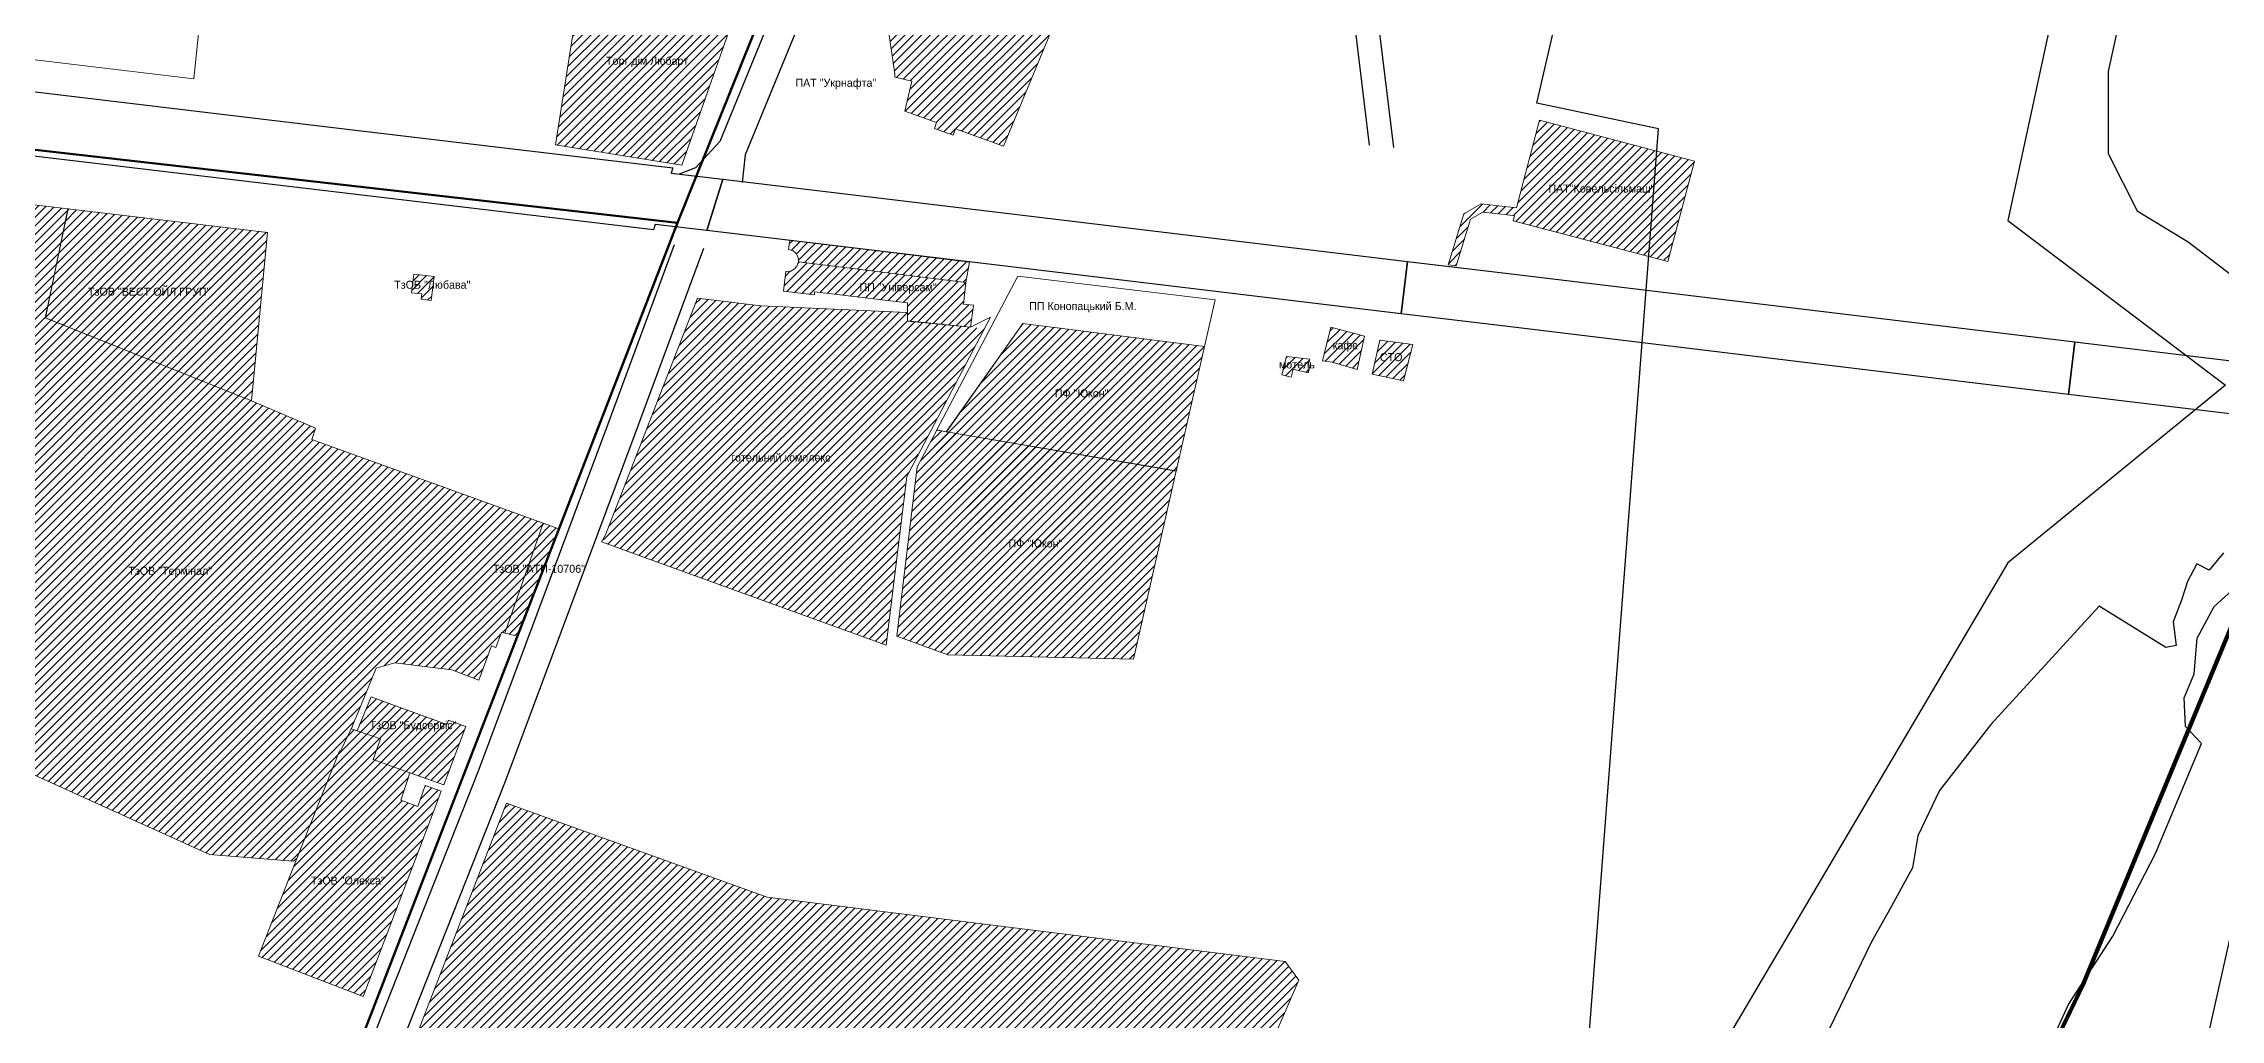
# Model space of a CAD drawing. Header units: millimetres. Extents: x 1378883 to 1389513, y 5662980 to 5673292.
# Drawn here: x 1382000 to 1383360, y 5665548 to 5666158 of the extents above; entities that cross this region are included whole.
import ezdxf
from ezdxf.enums import TextEntityAlignment as Align

# ---------------------------------------------------------------- set-up
doc = ezdxf.new("R2010")
doc.units = ezdxf.units.MM
doc.layers.add('_5Інше', color=252, linetype='Continuous', lineweight=25)
for name, color, linetype in [('вулиці', 7, 'Continuous'), ('ВулНазва', 7, 'Continuous'), ('КартаСкан', 252, 'Continuous'), ('межа по генплану', 7, 'Continuous'), ('район', 6, 'Continuous')]:
    doc.layers.add(name, color=color, linetype=linetype)
picture_1 = doc.add_image_def('image1.tif', size_in_pixel=(29607, 29619))
pattern_1 = [(45, (2.4066, 2.8008), (-2.6516504294, 2.6516504294), [])]

# ---------------------------------------------------------------- blocks, each defined once
blk = doc.blocks.new('Турія')
at = {"layer": '_5Інше', "color": 5}
for points in [[(46273.8, 23205.8), (46325.6, 23318.2), (46353.2, 23361), (46380, 23412.7), (46408.6, 23481.4), (46408.6, 23481.4), (46398.7, 23492.1), (46397.8, 23510), (46404.1, 23525.1), (46405.9, 23547.4), (46416.6, 23567.1), (46427.3, 23576.9)], [(46468.7, 24444.2), (46350.4, 23901.6), (46350.4, 23850.4), (46368.4, 23814.4), (46400.3, 23795), (46434.9, 23768.7)], [(46422.5, 23600.7), (46413.5, 23589.8), (46405.8, 23593.7), (46400, 23582.7), (46396.1, 23571.1), (46390.9, 23557.6), (46392.9, 23542.8), (46386.4, 23541.5), (46344.6, 23567.3), (46277, 23493.3), (46244.8, 23452.1), (46231.3, 23423.8), (46228, 23403.8), (46212.6, 23375.5), (46202.3, 23357.5), (46123.9, 23195.3)]]:
    blk.add_lwpolyline(points, dxfattribs=at)
blk = doc.blocks.new('ТуріяПрибер')
at = {"layer": '_5Інше', "color": 160}
blk.add_lwpolyline([(46521.7, 24943), (46280, 23824), (46416, 23721), (46280, 23610), (46054, 23227), (46054, 22690), (45913, 22686), (45934, 22263), (45731, 22062), (44994, 21297), (44860, 21297), (44817.7, 21000), (45939.6, 21240.8), (46423, 23394)], dxfattribs=at)
blk = doc.blocks.new('ТуріяВодоох')
at = {"layer": '_5Інше', "color": 140}
blk.add_lwpolyline([(44778, 21356), (44913, 21361), (45648, 22121), (45744, 22222), (45830, 22654), (46055, 22874), (46058, 23098), (46020, 23098), (46080, 23883), (46004, 23899), (46170, 24618), (46310, 24573), (46331, 24654), (46450, 24620)], dxfattribs=at)

msp = doc.modelspace()

# ---------------------------------------------------------------- hatches: boundary and pattern name
at = {"layer": 'вулиці', "lineweight": -2}
h = msp.add_hatch(dxfattribs=at)
h.set_pattern_fill('ANSI31', color=2, scale=30, style=0)
h.set_pattern_definition(pattern_1)
h.paths.add_polyline_path([(1382664.2, 5666255.8), (1382652.6, 5666260.2), (1382655.1, 5666266.5), (1382644.3, 5666270.8), (1382642.7, 5666266.9), (1382641.4, 5666263.6), (1382578.2, 5666286.9), (1382564.7, 5666240.2), (1382562.8, 5666232.2), (1382561.9, 5666229.8), (1382560.3, 5666225.8), (1382556.9, 5666227.1), (1382556.5, 5666226), (1382555.2, 5666223.3), (1382541.6, 5666229.1), (1382539.8, 5666225), (1382539.1, 5666225.3), (1382536.8, 5666219.3), (1382529.4, 5666199.7), (1382530.5, 5666199.2), (1382527.2, 5666191.5), (1382531.4, 5666190.1), (1382526.5, 5666174.2), (1382531.6, 5666138.8), (1382531.6, 5666136.7), (1382542.4, 5666134.1), (1382537.9, 5666115.4), (1382557.7, 5666108.3), (1382556.4, 5666104.6), (1382568.1, 5666100.4), (1382569.5, 5666104.3), (1382599.6, 5666093.4), (1382639.2, 5666189.2)])
h.paths.add_polyline_path([(1382477, 5666185.2), (1382539.5, 5666185.2), (1382539.5, 5666192.7), (1382477, 5666192.7)], flags=9)
h = msp.add_hatch(dxfattribs=at)
h.set_pattern_fill('ANSI31', color=2, scale=30, style=0)
h.set_pattern_definition(pattern_1)
h.paths.add_polyline_path([(1382526.5, 5666174.2), (1382531.6, 5666138.8), (1382531.6, 5666136.7), (1382542.4, 5666134.1), (1382537.9, 5666115.4), (1382557.7, 5666108.3), (1382556.4, 5666104.6), (1382568.1, 5666100.4), (1382569.5, 5666104.3), (1382599.6, 5666093.4), (1382639.2, 5666189.2), (1382664.2, 5666255.8), (1382652.6, 5666260.2), (1382655.1, 5666266.5), (1382644.3, 5666270.8), (1382641.4, 5666263.6), (1382578.2, 5666286.9), (1382564.7, 5666240.2), (1382562.8, 5666232.2), (1382561.9, 5666229.8), (1382560.3, 5666225.8), (1382556.9, 5666227.1), (1382556.5, 5666226), (1382555.2, 5666223.3), (1382541.6, 5666229.1), (1382539.8, 5666225), (1382539.1, 5666225.3), (1382536.8, 5666219.3), (1382529.4, 5666199.7), (1382530.5, 5666199.2), (1382527.2, 5666191.5), (1382529.7, 5666190.7), (1382531.4, 5666190.1)])
h.paths.add_polyline_path([(1382477, 5666185.2), (1382539.5, 5666185.2), (1382539.5, 5666192.7), (1382477, 5666192.7)], flags=9)
h = msp.add_hatch(dxfattribs=at)
h.set_pattern_fill('ANSI31', color=2, scale=30, style=0)
h.set_pattern_definition(pattern_1)
h.paths.add_polyline_path([(1382339.9, 5666223.1), (1382326.2, 5666136.8), (1382319.5, 5666094.3), (1382398.5, 5666081.7), (1382442.6, 5666206.8)])
h.paths.add_polyline_path([(1382340.9, 5666141.9), (1382413, 5666141.9), (1382413, 5666150.6), (1382340.9, 5666150.6)], flags=24)
h = msp.add_hatch(dxfattribs=at)
h.set_pattern_fill('ANSI31', color=12, scale=30, style=0)
h.set_pattern_definition(pattern_1)
h.paths.add_polyline_path([(1382934.7, 5666109.7), (1382920.2, 5666054.9), (1382898.2, 5666057.4), (1382887.3, 5666051.2), (1382877.6, 5666019.4), (1382882.6, 5666018.6), (1382891.5, 5666047.8), (1382899.2, 5666052.3), (1382914.6, 5666050.5), (1382919, 5666050), (1382918.1, 5666046.8), (1383002.8, 5666024.5), (1383007.8, 5666090.4)])
h.paths.add_polyline_path([(1383002.8, 5666024.5), (1383014.8, 5666021.3), (1383031.4, 5666084.2), (1383007.8, 5666090.4)])
h.paths.add_polyline_path([(1382930.8, 5666063.3), (1383015.8, 5666063.3), (1383015.8, 5666070.8), (1382930.8, 5666070.8)], flags=9)
h = msp.add_hatch(dxfattribs=at)
h.set_pattern_fill('ANSI31', color=2, scale=30, style=0)
h.set_pattern_definition(pattern_1)
h.paths.add_polyline_path([(1382008.2, 5666021.6), (1382014.9, 5666054.3), (1381990.3, 5666057.2), (1381979.7, 5666006.8), (1381960.9, 5665915.5), (1381957, 5665916.4), (1381937.9, 5665823), (1381965.6, 5665813.8), (1381938.8, 5665725.3), (1382103.4, 5665650.6), (1382155.7, 5665646.4), (1382158, 5665648.1), (1382184.7, 5665715.4), (1382185.3, 5665715.2), (1382191.8, 5665729.2), (1382192.1, 5665729.5), (1382193.8, 5665733.8), (1382196.4, 5665740), (1382207.5, 5665767.2), (1382219.2, 5665770.5), (1382254.9, 5665766.1), (1382271.7, 5665759.6), (1382279.7, 5665781.1), (1382282.3, 5665780.1), (1382285.9, 5665789.6), (1382287.9, 5665789.1), (1382311.9, 5665857.8), (1382167.4, 5665910.1), (1382169.7, 5665917.1), (1382129.6, 5665934.2), (1382000.7, 5665986.2), (1382004, 5666001.8)])
h.paths.add_polyline_path([(1382043, 5665823.7), (1382114.7, 5665823.7), (1382114.7, 5665831.2), (1382043, 5665831.2)], flags=24)
h = msp.add_hatch(dxfattribs=at)
h.set_pattern_fill('ANSI31', color=2, scale=30, style=0)
h.set_pattern_definition(pattern_1)
h.paths.add_polyline_path([(1382129.6, 5665934.2), (1382139.6, 5666039.6), (1382014.9, 5666054.3), (1382000.9, 5665986.1)])
h.paths.add_polyline_path([(1382016.6, 5665999.6), (1382114.9, 5665999.6), (1382114.9, 5666007.1), (1382016.6, 5666007.1)], flags=24)
h = msp.add_hatch(dxfattribs=at)
h.set_pattern_fill('ANSI31', color=2, scale=30, style=0)
h.set_pattern_definition(pattern_1)
h.paths.add_polyline_path([(1382576.1, 5666008.3), (1382578.3, 5666020.9), (1382503.4, 5666030.1), (1382466, 5666034.6), (1382465.3, 5666029), (1382468.2, 5666028), (1382470, 5666026.4), (1382471.2, 5666024.2), (1382471.5, 5666021.2)])
h = msp.add_hatch(dxfattribs=at)
h.set_pattern_fill('ANSI31', color=2, scale=30, style=0)
h.set_pattern_definition(pattern_1)
h.paths.add_polyline_path([(1382236, 5666001.1), (1382235.6, 5665997.8), (1382241.9, 5665997.1), (1382243.7, 5666012), (1382231.1, 5666013.5), (1382229.7, 5666001.9)])
h.paths.add_polyline_path([(1382210.9, 5666003.3), (1382274.3, 5666003.3), (1382274.3, 5666010.8), (1382210.9, 5666010.8)], flags=9)
h = msp.add_hatch(dxfattribs=at)
h.set_pattern_fill('ANSI31', color=2, scale=30, style=0)
h.set_pattern_definition([(45, (1.594, -5.0453), (-2.6516504294, 2.6516504294), [])])
h.paths.add_polyline_path([(1382471.5, 5666021.2), (1382470.4, 5666018.4), (1382468.8, 5666016.6), (1382466.6, 5666015.4), (1382463.6, 5666015.1), (1382462.1, 5666002.8), (1382481.4, 5666000.5), (1382481.5, 5666002.5), (1382539.6, 5665995.5), (1382539.7, 5665984.1), (1382579, 5665980.4), (1382580.9, 5665994.1), (1382574.7, 5665994.7), (1382576.1, 5666008.3)])
h.paths.add_polyline_path([(1382500.4, 5666001), (1382567.1, 5666001), (1382567.1, 5666008.5), (1382500.4, 5666008.5)], flags=24)
h = msp.add_hatch(dxfattribs=at)
h.set_pattern_fill('ANSI31', color=164, scale=30, style=0)
h.set_pattern_definition(pattern_1)
h.paths.add_polyline_path([(1382539.1, 5665887), (1382587.7, 5665979.5), (1382539.7, 5665984.1), (1382539.7, 5665989.5), (1382447.9, 5665993.7), (1382408.4, 5665998.5), (1382349.1, 5665845.9), (1382526.3, 5665781.5)])
h.paths.add_polyline_path([(1382416.2, 5665896.5), (1382504.5, 5665896.5), (1382504.5, 5665901.5), (1382416.2, 5665901.5)], flags=24)
h = msp.add_hatch(dxfattribs=at)
h.set_pattern_fill('ANSI31', color=5, scale=30, style=0)
h.set_pattern_definition(pattern_1)
h.paths.add_polyline_path([(1382564.8, 5665775.6), (1382680.9, 5665772.7), (1382707.6, 5665890.6), (1382563.7, 5665915.1), (1382563.7, 5665915), (1382561.7, 5665915.4), (1382557.9, 5665916), (1382545.7, 5665893), (1382532.9, 5665787.2)])
h.paths.add_polyline_path([(1382604.8, 5665988.7), (1382693.5, 5665988.7), (1382693.5, 5665997.4), (1382604.8, 5665997.4)], flags=9)
h = msp.add_hatch(dxfattribs=at)
h.set_pattern_fill('ANSI31', color=2, scale=30, style=0)
h.set_pattern_definition(pattern_1)
h.paths.add_polyline_path([(1382611.6, 5665982.7), (1382564, 5665915), (1382707.6, 5665890.5), (1382725.2, 5665968.3)])
h.paths.add_polyline_path([(1382627.1, 5665935.3), (1382669.6, 5665935.3), (1382669.6, 5665942.8), (1382627.1, 5665942.8)], flags=24)
h = msp.add_hatch(dxfattribs=at)
h.set_pattern_fill('ANSI31', color=2, scale=30, style=0)
h.set_pattern_definition(pattern_1)
h.paths.add_polyline_path([(1382804.1, 5665980.4), (1382799, 5665959.2), (1382805, 5665958.5), (1382820.7, 5665953.9), (1382825.2, 5665974.7)])
h.paths.add_polyline_path([(1382803.3, 5665965.9), (1382823.3, 5665965.9), (1382823.3, 5665970.9), (1382803.3, 5665970.9)], flags=24)
h = msp.add_hatch(dxfattribs=at)
h.set_pattern_fill('ANSI31', color=2, scale=30, style=0)
h.set_pattern_definition(pattern_1)
h.paths.add_polyline_path([(1382830, 5665951), (1382845.8, 5665947.6), (1382849.6, 5665946.7), (1382855.5, 5665969.5), (1382834.9, 5665972.3)])
h.paths.add_polyline_path([(1382834, 5665957.8), (1382849.9, 5665957.8), (1382849.9, 5665965.3), (1382834, 5665965.3)], flags=24)
h = msp.add_hatch(dxfattribs=at)
h.set_pattern_fill('ANSI31', color=2, scale=30, style=0)
h.set_pattern_definition(pattern_1)
h.paths.add_polyline_path([(1382776.4, 5665962.1), (1382773.5, 5665950.6), (1382779.3, 5665949.1), (1382780.6, 5665954.1), (1382790, 5665951.7), (1382791.2, 5665956.5), (1382790.1, 5665956.8), (1382791, 5665960.3)])
h.paths.add_polyline_path([(1382768.4, 5665954.5), (1382797.6, 5665954.5), (1382797.6, 5665959.5), (1382768.4, 5665959.5)], flags=9)
h = msp.add_hatch(dxfattribs=at)
h.set_pattern_fill('ANSI31', color=2, scale=30, style=0)
h.set_pattern_definition(pattern_1)
h.paths.add_polyline_path([(1382557.9, 5665916), (1382545.7, 5665893), (1382532.9, 5665787.2), (1382564.8, 5665775.6), (1382680.9, 5665772.7), (1382707.6, 5665890.6)])
h.paths.add_polyline_path([(1382598.4, 5665841.3), (1382640.9, 5665841.3), (1382640.9, 5665848.8), (1382598.4, 5665848.8)], flags=24)
h = msp.add_hatch(dxfattribs=at)
h.set_pattern_fill('ANSI31', color=12, scale=30, style=0)
h.set_pattern_definition(pattern_1)
h.paths.add_polyline_path([(1382287.9, 5665789.1), (1382294.1, 5665787.5), (1382297.2, 5665790), (1382321.6, 5665854.3), (1382311.9, 5665857.8)])
h.paths.add_polyline_path([(1382272.2, 5665825.5), (1382346.3, 5665825.5), (1382346.3, 5665833), (1382272.2, 5665833)], flags=9)
h = msp.add_hatch(dxfattribs=at)
h.set_pattern_fill('ANSI31', color=2, scale=30, style=0)
h.set_pattern_definition(pattern_1)
h.paths.add_polyline_path([(1382213.4, 5665746), (1382210.1, 5665747.1), (1382204.4, 5665749.2), (1382195.6, 5665727.9), (1382210.3, 5665723), (1382205.7, 5665710.1), (1382228.6, 5665701.7), (1382249.8, 5665694.3), (1382263.5, 5665730.6), (1382261.1, 5665731.5), (1382253.8, 5665734.3), (1382252.8, 5665734.7), (1382251.7, 5665732)])
h.paths.add_polyline_path([(1382192, 5665726.5), (1382269.1, 5665726.5), (1382269.1, 5665735.3), (1382192, 5665735.3)], flags=9)
h = msp.add_hatch(dxfattribs=at)
h.set_pattern_fill('ANSI31', color=2, scale=30, style=0)
h.set_pattern_definition(pattern_1)
h.paths.add_polyline_path([(1382222.9, 5665684.6), (1382227.3, 5665697.7), (1382228.6, 5665701.7), (1382205.7, 5665710.1), (1382210.3, 5665723), (1382195.6, 5665727.9), (1382191.8, 5665729.2), (1382185.3, 5665715.2), (1382184.7, 5665715.4), (1382158, 5665648.1), (1382133.9, 5665587.2), (1382199.4, 5665561.9), (1382244.8, 5665681.2), (1382248.2, 5665690.3), (1382238.1, 5665693.9), (1382233.6, 5665680.7)])
h.paths.add_polyline_path([(1382158.5, 5665630.7), (1382221, 5665630.7), (1382221, 5665638.2), (1382158.5, 5665638.2)], flags=24)
h = msp.add_hatch(dxfattribs=at)
h.set_pattern_fill('ANSI31', color=2, scale=30, style=0)
h.set_pattern_definition(pattern_1)
h.paths.add_polyline_path([(1382451.8, 5665624), (1382288.9, 5665682.8), (1382233.5, 5665539.5), (1382231, 5665504.6), (1382249.4, 5665473.3), (1382281.1, 5665458.5), (1382663.5, 5665404.6), (1382688.4, 5665406.3), (1382713.2, 5665420.5), (1382727.3, 5665441.1), (1382784.1, 5665572.1), (1382775.6, 5665583.7)])
h.paths.add_polyline_path([(1382434.6, 5665527.9), (1382522.9, 5665527.9), (1382522.9, 5665532.9), (1382434.6, 5665532.9)], flags=24)

# ---------------------------------------------------------------- linework, layer by layer
at = {"layer": 'вулиці', "color": 7}
for points in [[(1382584.2, 5666462.9), (1382545.7, 5666355.4), (1382500.2, 5666239.4), (1382438.2, 5666088), (1382436.3, 5666070.7)], [(1382816.4, 5666372.5), (1382823, 5666259.3), (1382843.4, 5666092.6)], [(1382466.7, 5666204.9), (1382422.3, 5666096.5), (1382407.2, 5666079.9), (1382396.9, 5666076)], [(1382815.7, 5666197.8), (1382828.1, 5666094.2)], [(1382393.8, 5666031.8), (1382352.3, 5665919.8), (1382271.3, 5665702.8), (1382210.4, 5665548.7), (1382167.5, 5665437), (1382093.5, 5665248.5), (1382016.9, 5665040.5), (1381947.9, 5664860.4), (1381892.4, 5664724.9), (1381823.4, 5664556.8), (1381767.5, 5664401.8), (1381704.7, 5664249), (1381684.4, 5664208.6), (1381663.6, 5664173.7), (1381648.4, 5664152.9), (1381587.7, 5664086.4), (1381496.7, 5663985.6), (1381459.1, 5663948.4), (1381370.8, 5663856.2), (1381324, 5663784.1), (1381244.5, 5663651.5)], [(1382412.2, 5666029.5), (1382369.1, 5665913.5), (1382288.1, 5665696.4), (1382227.2, 5665542.2), (1382184.3, 5665430.5), (1382110.3, 5665242.1), (1382033.8, 5665034.2), (1381964.7, 5664853.7), (1381909, 5664718.1), (1381840.2, 5664550.4), (1381784.3, 5664395.3), (1381721.1, 5664241.6), (1381700.2, 5664199.9), (1381678.6, 5664163.7), (1381662.3, 5664141.5), (1381601, 5664074.3), (1381509.7, 5663973.2), (1381471.9, 5663935.8), (1381385, 5663844.9), (1381339.3, 5663774.6), (1381259.9, 5663642.3)]]:
    msp.add_lwpolyline(points, dxfattribs=at)
for points in [[(1381966.4, 5666130.8), (1382194.5, 5666103.6), (1382392.9, 5666080), (1382391.8, 5666076.6), (1382424.1, 5666072.8), (1382414.1, 5666040.7), (1382381.8, 5666044.6), (1382380.8, 5666041.2), (1382189.8, 5666063.9), (1381961.7, 5666091.1), (1381756.7, 5666115.5), (1381761.4, 5666155.2), (1381966.4, 5666130.8)], [(1382596.1, 5666052.3), (1382852.2, 5666021.5), (1382848.2, 5665988.7), (1382592.1, 5666019.6), (1382414.1, 5666040.7), (1382424.1, 5666072.8), (1382596.1, 5666052.3)], [(1383269.1, 5665971.1), (1383265.2, 5665938.3), (1382914.9, 5665980.7), (1382848.2, 5665988.7), (1382852.2, 5666021.5), (1382918.8, 5666013.4), (1383269.1, 5665971.1)], [(1383469.9, 5665946.5), (1383465.8, 5665913.7), (1383388.7, 5665923.4), (1383265.2, 5665938.3), (1383269.1, 5665971.1), (1383392.8, 5665956.2), (1383469.9, 5665946.5)]]:
    msp.add_lwpolyline(points, close=True, dxfattribs=at)
at = {"layer": 'ВулНазва', "color": 7, "lineweight": 9}
for points in [[(1382339.9, 5666223.1), (1382442.6, 5666206.8), (1382398.5, 5666081.7), (1382319.5, 5666094.3), (1382326.2, 5666136.8), (1382339.9, 5666223.1)], [(1381952.3, 5666197.5), (1382003.9, 5666191.4), (1382098.2, 5666180.2), (1382093.6, 5666135.5), (1381947, 5666153.1), (1381952.3, 5666197.5)], [(1382877.6, 5666019.4), (1382887.3, 5666051.2), (1382898.2, 5666057.4), (1382920.2, 5666054.9), (1382934.7, 5666109.7), (1383031.4, 5666084.2), (1383014.8, 5666021.3), (1382918.1, 5666046.8), (1382919, 5666050), (1382914.6, 5666050.5), (1382899.2, 5666052.3), (1382891.5, 5666047.8), (1382882.6, 5666018.6), (1382877.6, 5666019.4)], [(1382014.9, 5666054.3), (1382139.6, 5666039.6), (1382129.6, 5665934.2), (1382000.9, 5665986.1), (1382014.9, 5666054.3)], [(1382578.3, 5666020.9), (1382576.1, 5666008.3), (1382471.5, 5666021.2), (1382471.2, 5666024.2), (1382470, 5666026.4), (1382468.2, 5666028), (1382465.3, 5666029), (1382466, 5666034.7), (1382578.3, 5666020.9)], [(1382231.1, 5666013.5), (1382243.7, 5666012), (1382241.9, 5665997.1), (1382235.6, 5665997.8), (1382236, 5666001.1), (1382229.7, 5666001.9), (1382231.1, 5666013.5)], [(1382481.4, 5666000.5), (1382462.1, 5666002.8), (1382463.6, 5666015.1), (1382466.6, 5666015.4), (1382468.8, 5666016.6), (1382470.4, 5666018.4), (1382471.5, 5666021.2), (1382576.1, 5666008.3), (1382574.7, 5665994.7), (1382580.9, 5665994.1), (1382579, 5665980.4), (1382539.7, 5665984.1), (1382539.6, 5665995.5), (1382481.5, 5666002.5), (1382481.4, 5666000.5)], [(1382608.5, 5666012.3), (1382731.8, 5665997.4), (1382725.2, 5665968.3), (1382611.6, 5665982.7), (1382563.7, 5665915), (1382557.9, 5665916.1), (1382608.5, 5666012.3)], [(1382348.4, 5665846.2), (1382350.9, 5665850.5), (1382408.4, 5665998.5), (1382447.9, 5665993.7), (1382539.7, 5665989.5), (1382539.7, 5665984.2), (1382579, 5665980.4), (1382591.4, 5665986.5), (1382539.1, 5665887), (1382526.3, 5665781.5), (1382348.4, 5665846.2)], [(1382611.6, 5665982.7), (1382725.2, 5665968.3), (1382707.6, 5665890.4), (1382564, 5665915), (1382611.6, 5665982.7)], [(1382799, 5665959.2), (1382804.1, 5665980.4), (1382825.2, 5665974.7), (1382820.7, 5665953.9), (1382805, 5665958.5), (1382799, 5665959.2)], [(1382830, 5665951), (1382834.9, 5665972.3), (1382855.5, 5665969.5), (1382849.6, 5665946.7), (1382845.8, 5665947.6), (1382830, 5665951)], [(1382773.5, 5665950.6), (1382776.4, 5665962.1), (1382791, 5665960.3), (1382790.1, 5665956.8), (1382791.2, 5665956.5), (1382790, 5665951.7), (1382780.6, 5665954.1), (1382779.3, 5665949.1), (1382773.5, 5665950.6)], [(1382532.9, 5665787.2), (1382545.7, 5665893), (1382557.9, 5665916), (1382707.6, 5665890.6), (1382680.9, 5665772.7), (1382564.8, 5665775.6), (1382532.9, 5665787.2)], [(1382321.6, 5665854.3), (1382297.2, 5665790), (1382294.1, 5665787.5), (1382287.9, 5665789.1), (1382311.9, 5665857.8), (1382321.6, 5665854.3)], [(1382204.4, 5665749.2), (1382210.1, 5665747.1), (1382213.4, 5665746), (1382251.7, 5665732), (1382252.8, 5665734.7), (1382253.8, 5665734.3), (1382261.1, 5665731.5), (1382263.5, 5665730.6), (1382249.8, 5665694.3), (1382228.6, 5665701.7), (1382205.7, 5665710.1), (1382210.3, 5665723), (1382195.6, 5665727.9), (1382204.4, 5665749.2)], [(1382191.8, 5665729.2), (1382195.6, 5665727.9), (1382210.3, 5665723), (1382205.7, 5665710.1), (1382228.6, 5665701.7), (1382227.3, 5665697.7), (1382222.9, 5665684.6), (1382233.6, 5665680.7), (1382238.1, 5665693.9), (1382248.2, 5665690.3), (1382244.8, 5665681.2), (1382199.4, 5665561.9), (1382133.9, 5665587.2), (1382158, 5665648.1), (1382184.7, 5665715.4), (1382185.3, 5665715.2), (1382191.8, 5665729.2)], [(1382288.9, 5665682.8), (1382451.8, 5665624), (1382775.6, 5665583.7), (1382784.1, 5665572.1), (1382727.3, 5665441.1), (1382713.2, 5665420.5), (1382688.4, 5665406.3), (1382663.5, 5665404.6), (1382281.1, 5665458.5), (1382249.4, 5665473.3), (1382231, 5665504.6), (1382233.5, 5665539.5), (1382288.9, 5665682.8)]]:
    msp.add_lwpolyline(points, close=True, dxfattribs=at)
for points in [[(1382639.2, 5666189.2), (1382599.6, 5666093.4), (1382569.5, 5666104.3), (1382568.1, 5666100.4), (1382556.4, 5666104.6), (1382557.7, 5666108.3), (1382537.9, 5666115.4), (1382542.4, 5666134.1), (1382531.6, 5666136.7), (1382531.6, 5666138.8), (1382526.5, 5666174.2)], [(1381990.3, 5666057.2), (1382015, 5666054.3), (1382004, 5666001.8), (1382000.7, 5665986.2), (1382129.6, 5665934.2), (1382169.7, 5665917.1), (1382167.4, 5665910.1), (1382311.9, 5665857.8), (1382311.9, 5665857.8), (1382287.9, 5665789.1), (1382285.9, 5665789.6), (1382282.3, 5665780.1), (1382279.7, 5665781.1), (1382271.7, 5665759.6), (1382254.9, 5665766.1), (1382219.2, 5665770.5), (1382207.5, 5665767.2), (1382196.4, 5665740), (1382193.8, 5665733.8), (1382192.1, 5665729.5), (1382191.8, 5665729.2), (1382185.3, 5665715.2), (1382184.7, 5665715.4), (1382158, 5665648.1), (1382155.7, 5665646.4), (1382103.4, 5665650.6), (1381938.8, 5665725.3)]]:
    msp.add_lwpolyline(points, dxfattribs=at)
at = {"layer": 'межа по генплану', "color": 5, "lineweight": 70}
msp.add_lwpolyline([(1383399.9, 5665874.1), (1383272.8, 5665567.2), (1383192.5, 5665400.5)], dxfattribs=at)
msp.add_lwpolyline([(1383399.9, 5665874.1), (1383272.8, 5665567.2), (1383192.5, 5665400.5)], dxfattribs=at)
at = {"layer": 'межа по генплану', "color": 3, "lineweight": 70}
msp.add_lwpolyline([(1383399.9, 5665874.1), (1383272.8, 5665567.2), (1383192.5, 5665400.5)], dxfattribs=at)
msp.add_lwpolyline([(1383399.9, 5665874.1), (1383272.8, 5665567.2), (1383192.5, 5665400.5)], dxfattribs=at)
msp.add_lwpolyline([(1383399.9, 5665874.1), (1383272.8, 5665567.2), (1383192.5, 5665400.5)], dxfattribs=at)
at = {"layer": 'межа по генплану', "color": 2, "lineweight": 70}
msp.add_lwpolyline([(1383399.9, 5665874.1), (1383272.8, 5665567.2), (1383192.5, 5665400.5)], dxfattribs=at)
at = {"layer": 'межа по генплану', "color": 1, "lineweight": 70}
msp.add_lwpolyline([(1383402.3, 5665876.9), (1383275.2, 5665570), (1383194.9, 5665403.3)], dxfattribs=at)
at = {"layer": 'район', "color": 6, "lineweight": 100}
for points in [[(1382781.9, 5667057.9), (1382656.6, 5666725.7), (1382577.6, 5666520.7), (1382562.5, 5666478.8), (1382553.9, 5666454.6), (1382503.8, 5666321.4), (1382462.5, 5666211.5), (1382395.9, 5666045.5), (1382161, 5665439.1), (1382147.1, 5665402.5), (1382120.6, 5665333), (1382054.7, 5665160.4), (1381994.8, 5664986.1), (1381895.8, 5664730.8), (1381820.5, 5664535.3), (1381733.5, 5664309.5), (1381710, 5664252), (1381682.3, 5664184), (1381432.6, 5663902.1), (1381368.5, 5663823.1), (1381354.9, 5663795.1)], [(1381484.6, 5666149.1), (1382395.9, 5666045.5)]]:
    msp.add_lwpolyline(points, dxfattribs=at)

# ---------------------------------------------------------------- block references
at = {"layer": 'вулиці', "color": 7}
for name, p in [('ТуріяВодоох', (1336928.9, 5642221.4)), ('ТуріяПрибер', (1336947.4, 5642223.1)), ('Турія', (1336939.7, 5642238.6))]:
    msp.add_blockref(name, p, dxfattribs=at)

# ---------------------------------------------------------------- texts
at = {"layer": 'ВулНазва', "color": 7, "lineweight": 9}
for s, p in [('Торг.дім Любарт', (1382376.9, 5666146.3)), ('ПАТ "Укрнафта"', (1382494.8, 5666132.5)), ('ПАТ"Ковельсільмаш"', (1382973.3, 5666067.1)), ('ТзОВ "Любава"', (1382242.6, 5666007)), ('ТзОВ "ВЕСТ ОЙЛ ГРУП"', (1382065.7, 5666003.3)), ('ПП "Універсам"', (1382533.7, 5666004.7)), ('ПП Конопацький Б.М.', (1382649.2, 5665993)), ('кафе', (1382813.3, 5665968.4)), ('мотель', (1382783, 5665957)), ('СТО', (1382841.9, 5665961.6)), ('ПФ "Юкон"', (1382648.4, 5665939)), ('готельний комплекс', (1382460.4, 5665899)), ('ПФ "Юкон"', (1382619.6, 5665845.1)), ('ТзОВ "Термінал"', (1382078.8, 5665827.4)), ('ТзОВ "АТП-10706"', (1382309.2, 5665829.3)), ('ТзОВ "Будсервіс"', (1382230.6, 5665730.9)), ('ТзОВ "Олекса"', (1382189.8, 5665634.4))]:
    msp.add_text(s, height=5, dxfattribs=at).set_placement(p, align=Align.MIDDLE)

# ---------------------------------------------------------------- pictures from other files: only their frames are drawn
at = {"layer": 'КартаСкан'}
image = msp.add_image(picture_1, insert=(1378952, 5663192.3), size_in_units=(10026.9, 10031), rotation=0.39543, dxfattribs=at)
image.dxf.flags = 15

doc.saveas('drawing.dxf')
